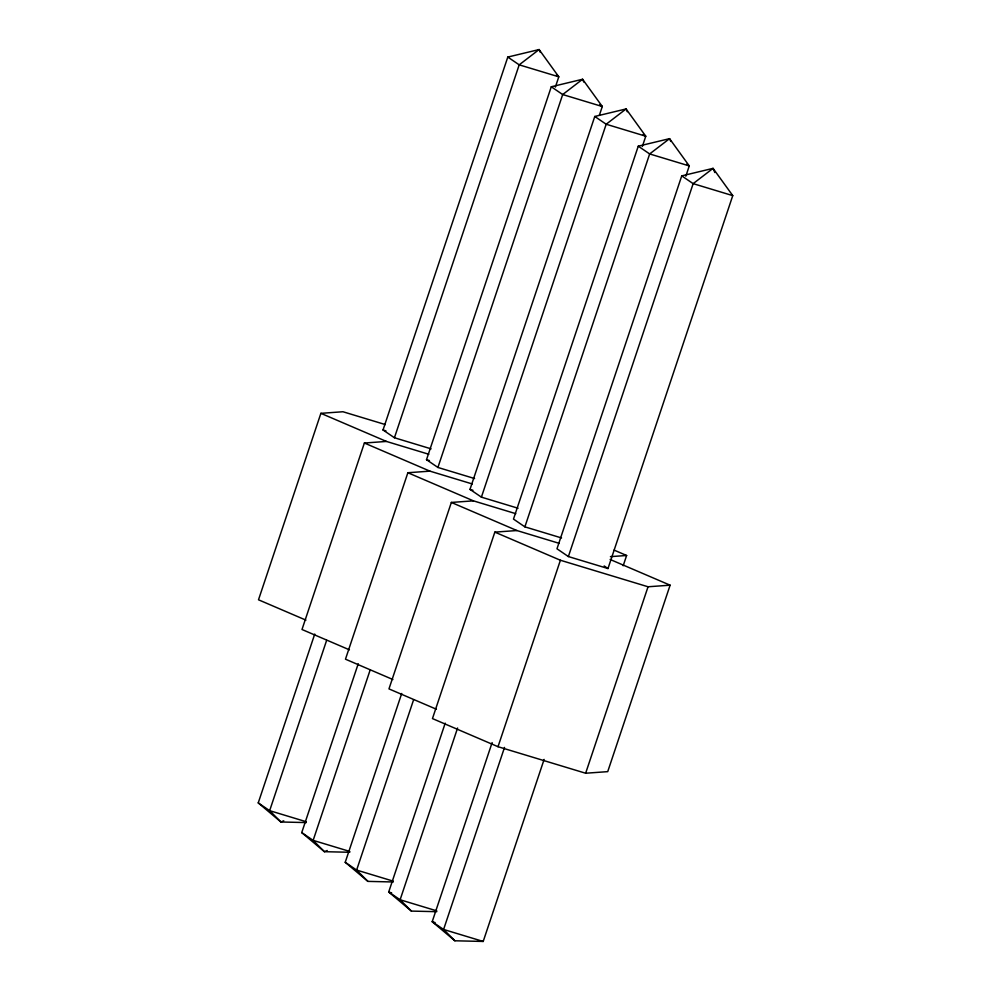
<?xml version="1.0" encoding="UTF-8"?>
<svg xmlns="http://www.w3.org/2000/svg" width="991" height="991" viewBox="0 0 991 991"><rect width="100%" height="100%" fill="white"/><g stroke="black" fill="none" stroke-linecap="round" stroke-linejoin="round"><path stroke-width="1.49" d="M385.326 424.569L342.96 411.748L320.886 413.334L258.502 599.79L305.934 620.131M428.806 454.262L386.453 441.441L364.378 443.027L301.995 629.496L349.414 649.823M306.269 822.58L280.924 821.985L258.242 802.896L314.742 634.054M431.097 448.849L394.43 437.749L383.022 429.983L507.801 57.069L539.104 49.55L558.8 76.815L555.356 87.097M326.634 640.359L269.651 810.663L280.924 821.985L283.748 820.796M394.43 437.749L519.197 64.836L539.104 49.55L540.293 52.337M472.298 483.967L429.945 471.146L407.871 472.732L345.475 659.188L392.907 679.529M349.761 852.272L324.416 851.69L301.735 832.601L358.234 663.759M474.578 478.542L437.911 467.455L426.514 459.688L551.281 86.774L582.597 79.255L602.293 106.52L599.344 115.328M370.126 670.065L313.144 840.368L324.416 851.69L327.241 850.501M437.911 467.455L562.69 94.541L582.597 79.255L583.773 82.042M515.778 513.672L473.425 500.851L451.351 502.437L388.968 688.894L436.399 709.234M393.241 881.978L367.909 881.383L345.227 862.294L401.714 693.465M518.07 508.247L481.403 497.148L469.994 489.381L594.773 116.467L626.077 108.948L645.773 136.225L642.341 146.495M413.606 699.757L356.624 870.073L367.909 881.383M481.403 497.148L606.182 124.234L626.077 108.948L627.266 111.735M559.271 543.365L516.918 530.544L494.843 532.13L432.46 718.586L498.015 746.706L585.644 773.228L607.718 771.642L670.114 585.185L610.134 559.469M445.207 723.157L388.707 891.999L411.389 911.088L436.734 911.683M685.822 176.2L689.265 165.918L669.569 138.653L638.266 146.173L513.487 519.086L524.883 526.853L561.55 537.952M457.594 727.989L400.116 899.766L411.389 911.088M524.883 526.853L649.662 153.939L669.569 138.653L670.758 141.44M492.131 742.581L432.2 921.704L454.881 940.781L483.199 941.45L544.121 759.403M681.746 175.878L556.979 548.791L568.376 556.558L607.979 568.537L732.758 195.623L713.062 168.359L681.746 175.878L693.155 183.645L732.758 195.623M498.015 746.706L560.398 560.249L494.843 532.13M504.518 747.412L443.596 929.471L454.881 940.781M568.376 556.558L693.155 183.645L713.062 168.359L714.833 172.533M623.178 565.762L626.622 555.493L614.073 550.104M585.644 773.228L648.04 586.771L670.114 585.185M610.431 556.645L626.622 555.493M383.022 429.983L385.957 430.874M426.514 459.688L429.45 460.567M469.994 489.381L472.93 490.272M560.398 560.249L648.04 586.771M306.318 821.762L269.651 810.663L258.242 802.896M349.811 851.455L313.144 840.368L301.735 832.601M393.291 881.16L356.624 870.073L345.227 862.294M391.643 892.891L388.707 891.999L400.116 899.766L436.783 910.865M435.136 922.584L432.2 921.704L443.596 929.471L483.199 941.45M320.886 413.334L386.453 441.441M364.378 443.027L429.945 471.146M407.871 472.732L473.425 500.851M451.351 502.437L516.918 530.544M556.273 75.093L558.8 76.815L519.197 64.836L507.801 57.069M599.753 104.798L602.293 106.52L562.69 94.541L551.281 86.774M643.246 134.491L645.773 136.225L606.182 124.234L594.773 116.467M686.726 164.196L689.265 165.918L649.662 153.939L638.266 146.173M604.176 565.948L607.979 568.537"/></g></svg>
